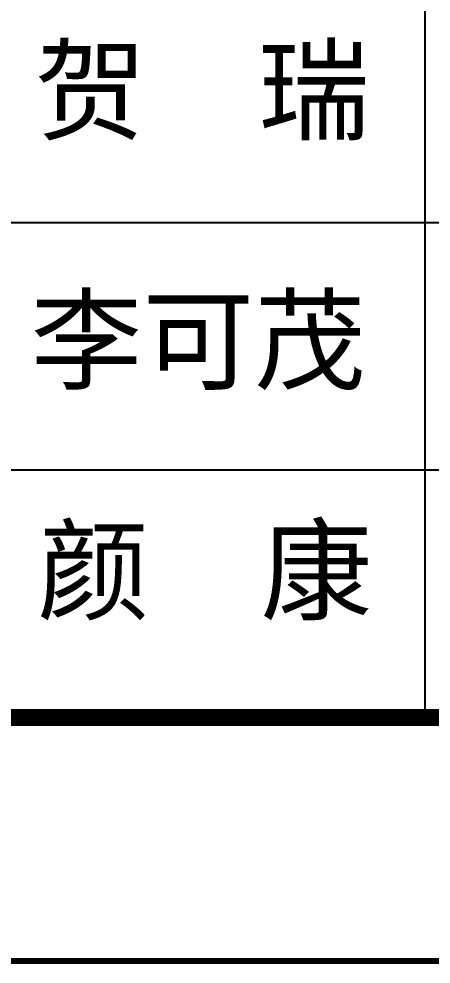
# Model space of a CAD drawing. Header units: millimetres. Extents: x 7577 to 20709, y -191 to 3630.
# Drawn here: x 9008.37 to 9026.64, y 470.23 to 512.15 of the extents above; entities that cross this region are included whole.
import ezdxf

# ---------------------------------------------------------------- set-up
doc = ezdxf.new("R2010")
doc.units = ezdxf.units.MM
doc.layers.add('GiCAD_PouMian', color=7, linetype='Continuous')
doc.layers.add('GiCAD_TuLi', color=7, linetype='Continuous')
doc.styles.get("Standard").update_dxf_attribs({"font": ''})
doc.styles.get('Standard').set_extended_font_data('SimSun')

msp = doc.modelspace()

# ---------------------------------------------------------------- linework, layer by layer
at = {"color": 7}
msp.add_line((9026.362, 536.065), (9026.362, 481.166), dxfattribs=at)
at = {"color": 7, "lineweight": -3}
for points in [[(8982.494, 503.125), (9167.78, 503.125)], [(8982.494, 492.146), (9167.78, 492.146)]]:
    msp.add_lwpolyline(points, dxfattribs=at)
at = {"layer": 'GiCAD_PouMian'}
for points, const_width in [([(8724.955, 470.366), (9178.555, 470.366), (9178.555, 791.126), (8724.955, 791.126), (8724.955, 470.366)], 0.27), ([(8751.955, 481.166), (9167.755, 481.166), (9167.755, 780.326), (8751.955, 780.326), (8751.955, 481.166), (9167.755, 481.166)], 0.756)]:
    msp.add_lwpolyline(points, dxfattribs=dict(at, const_width=const_width))
at = {"layer": 'GiCAD_TuLi', "color": 7}
msp.add_line((8982.494, 481.166), (9167.755, 481.166), dxfattribs=at)

# ---------------------------------------------------------------- texts
at = {"color": 7, "char_height": 3.6316, "width": 75.96088, "attachment_point": 1}
for s, insert in [('{\\fSimSun|b0|i0|c134|p49;贺  瑞}', (9009.079, 510.797)), ('{\\fSimSun|b0|i0|c134|p49;李可茂}', (9008.892, 499.715)), ('{\\fSimSun|b0|i0|c134|p49;颜  康}', (9009.192, 489.505))]:
    msp.add_mtext(s, dxfattribs=dict(at, insert=insert))

doc.saveas('drawing.dxf')
